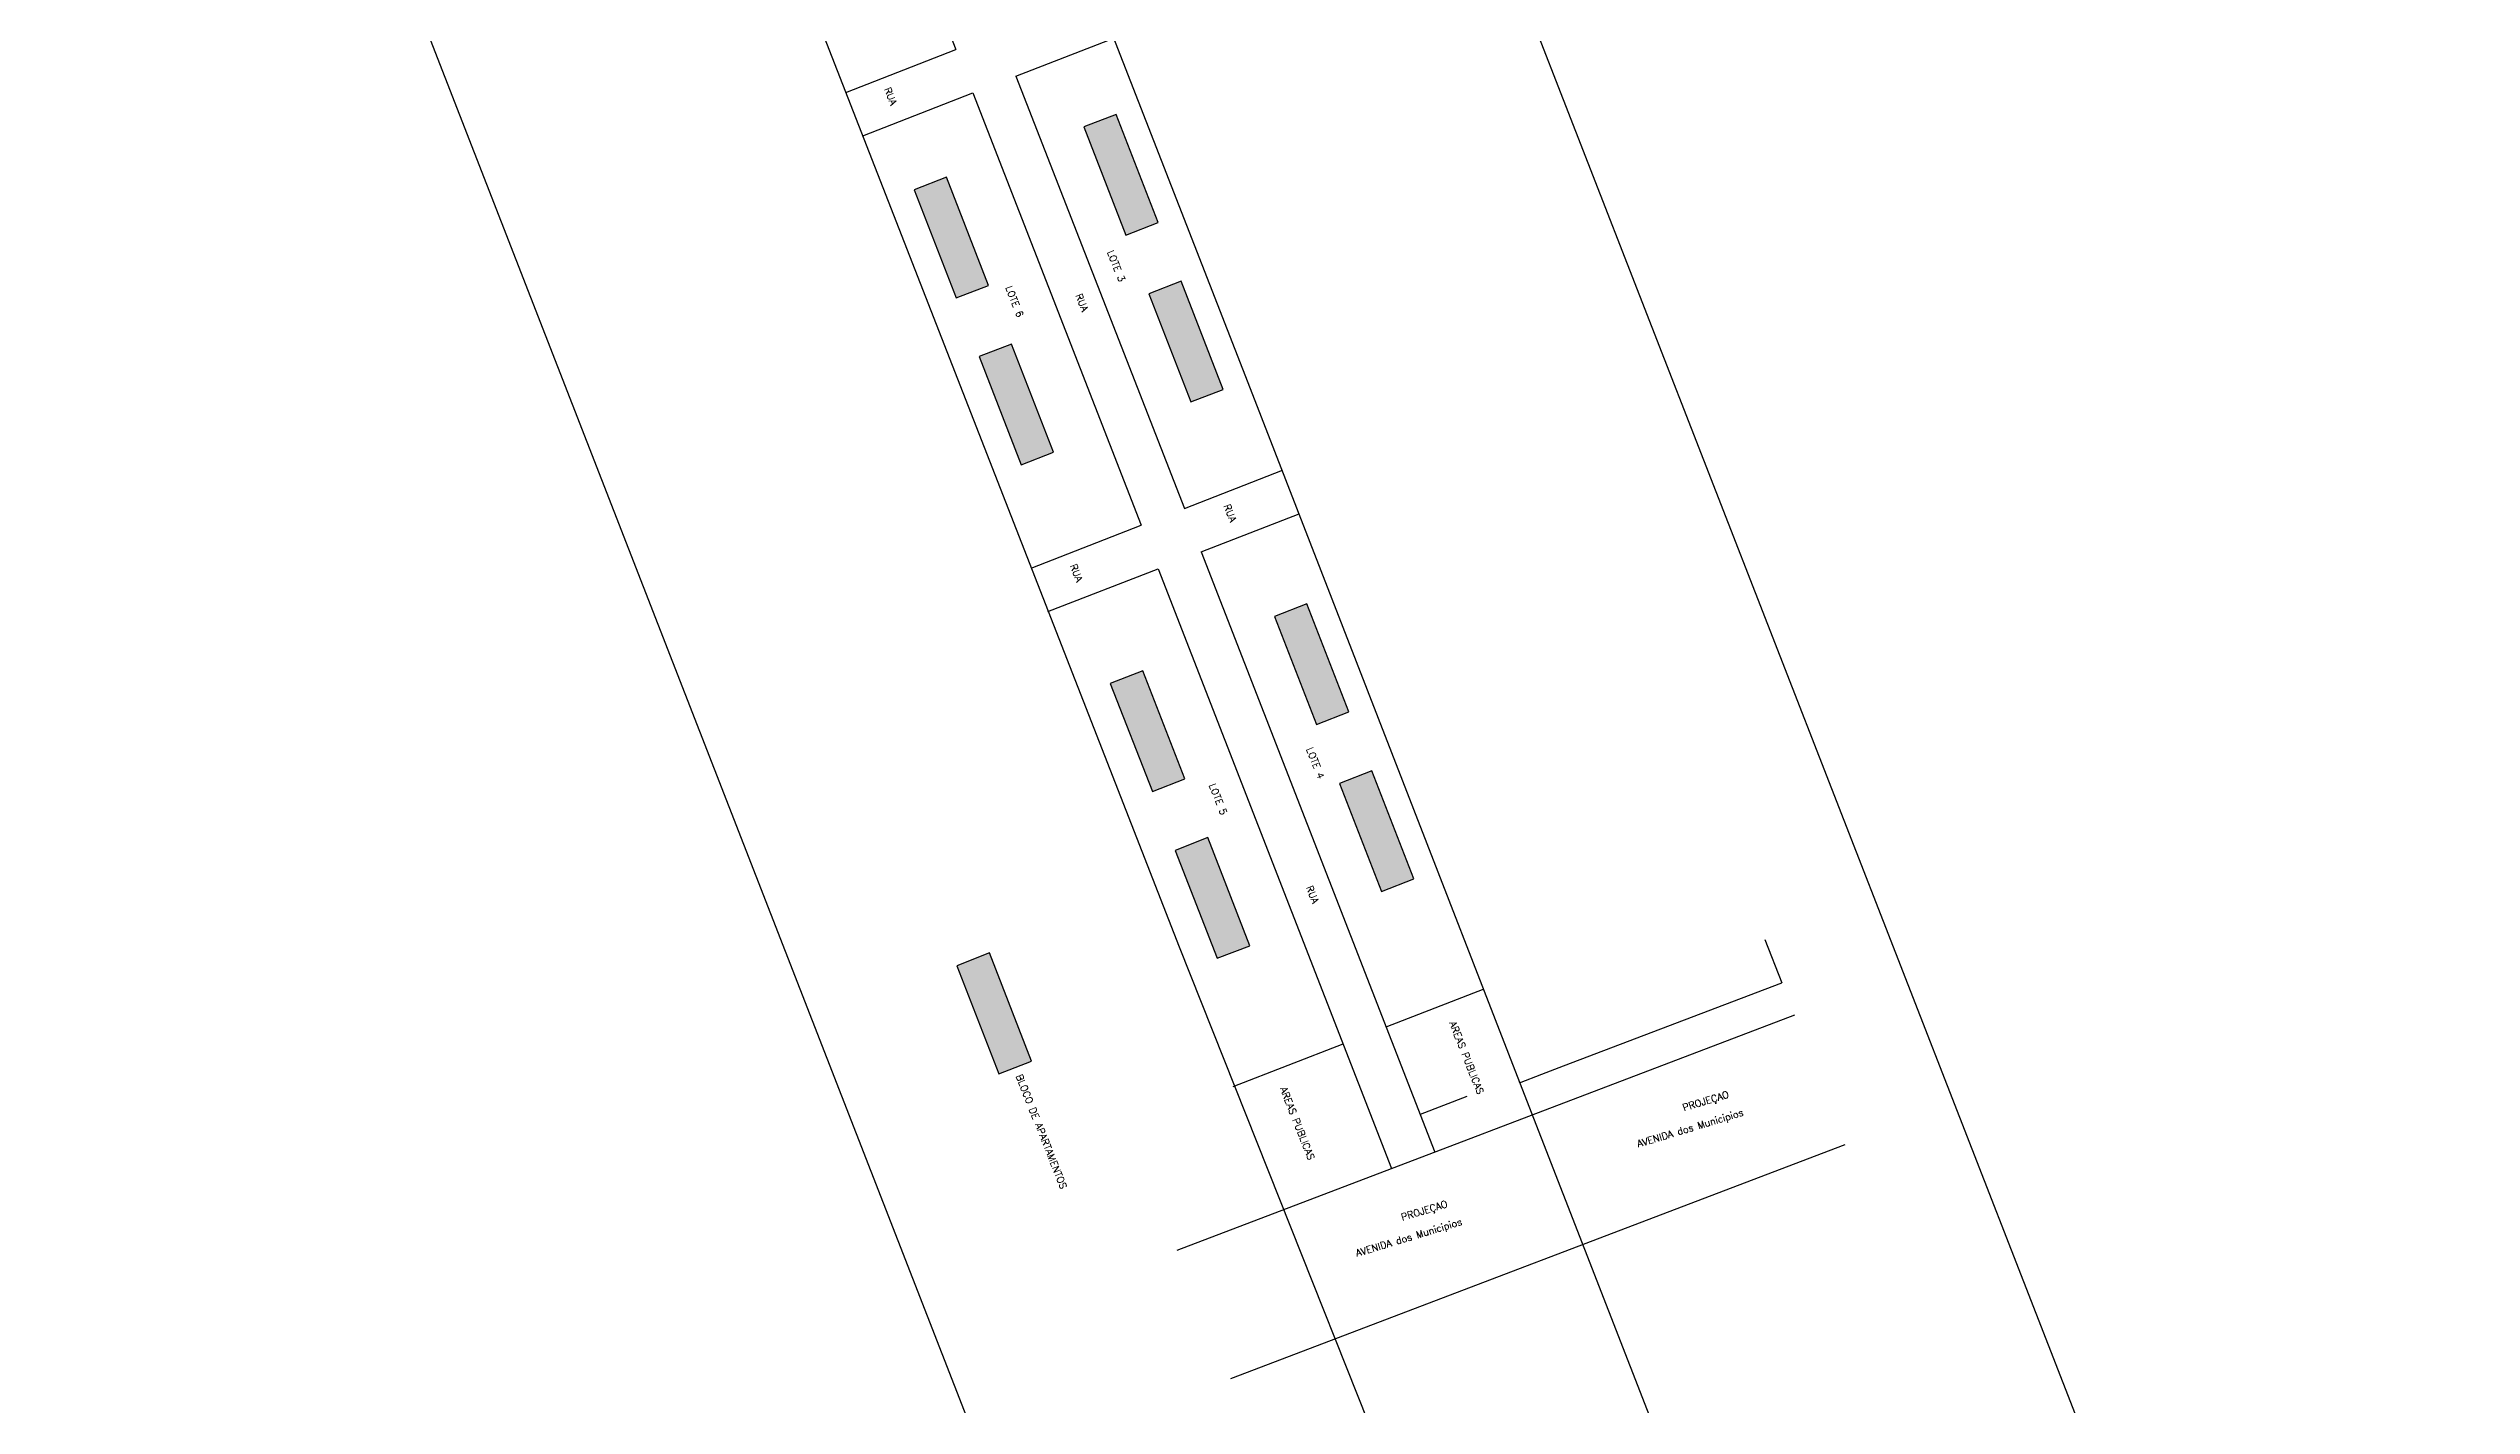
# Model space of a CAD drawing. Header units: feet. Extents: x 386989 to 388033, y 1709193 to 1710970.
# Drawn here: x 386989 to 388033, y 1709797 to 1710381 of the extents above; entities that cross this region are included whole.
import ezdxf

# ---------------------------------------------------------------- set-up
doc = ezdxf.new("R2010")
doc.units = ezdxf.units.FT
doc.header["$LTSCALE"] = 0.5
doc.header["$MEASUREMENT"] = 0
for name, color, linetype in [('BLOCOS AP', 130, 'CONTINUOUS'), ('EXISTENTE', 7, 'CONTINUOUS'), ('MURO', 32, 'CONTINUOUS'), ('ruas', 40, 'CONTINUOUS'), ('TEXTO', 7, 'CONTINUOUS')]:
    doc.layers.add(name, color=color, linetype=linetype)
doc.styles.add('STANDART', font='ROMANT.SHX')

msp = doc.modelspace()

# ---------------------------------------------------------------- hatches: boundary and pattern name
at = {"layer": 'BLOCOS AP', "linetype": 'Continuous'}
h = msp.add_hatch(color=256, dxfattribs=at)
h.dxf.hatch_style = 1
h.paths.add_polyline_path([(387310.5, 1710709.2), (387292.4, 1710755.8), (387278.4, 1710750.3), (387296.6, 1710703.8)])
h.paths.add_polyline_path([(387338.5, 1710637.3), (387320.4, 1710683.9), (387306.4, 1710678.4), (387324.6, 1710631.8)])
h.paths.add_polyline_path([(387393.2, 1710496.8), (387375.1, 1710543.4), (387361.1, 1710537.9), (387379.2, 1710491.4)])
h.paths.add_polyline_path([(387421.2, 1710424.9), (387403.1, 1710471.5), (387389.1, 1710466), (387407.2, 1710419.4)])
h.paths.add_polyline_path([(387467.3, 1710306.4), (387449.2, 1710353), (387435.2, 1710347.6), (387453.3, 1710301)])
h.paths.add_polyline_path([(387495.3, 1710234.5), (387477.2, 1710281.1), (387463.2, 1710275.7), (387481.3, 1710229.1)])
h.paths.add_polyline_path([(387549.4, 1710095.5), (387531.3, 1710142), (387517.3, 1710136.6), (387535.4, 1710090)])
h.paths.add_polyline_path([(387577.4, 1710023.5), (387559.3, 1710070.1), (387545.3, 1710064.7), (387563.4, 1710018.1)])
h.paths.add_polyline_path([(387506.7, 1709994.7), (387488.6, 1710041.3), (387474.6, 1710035.8), (387492.7, 1709989.3)])
h.paths.add_polyline_path([(387478.7, 1710066.6), (387460.6, 1710113.2), (387446.6, 1710107.8), (387464.8, 1710061.2)])
h.paths.add_polyline_path([(387422.2, 1710207.4), (387404.1, 1710254), (387390.1, 1710248.6), (387408.2, 1710202)])
h.paths.add_polyline_path([(387394.2, 1710279.3), (387376.1, 1710325.9), (387362.1, 1710320.5), (387380.3, 1710273.9)])
h.paths.add_polyline_path([(387350, 1710396.4), (387331.8, 1710443), (387317.9, 1710437.6), (387336, 1710391)])
h.paths.add_polyline_path([(387322, 1710468.4), (387303.8, 1710515), (387289.9, 1710509.5), (387308, 1710462.9)])
h = msp.add_hatch(color=256, dxfattribs=at)
h.dxf.hatch_style = 1
h.paths.add_polyline_path([(387412.7, 1709945), (387394.6, 1709991.6), (387380.6, 1709986.1), (387398.7, 1709939.5)])

# ---------------------------------------------------------------- linework, layer by layer
for points in [[(387404.3, 1710969.6), (388033, 1709354.3), (387617.9, 1709192.8), (386989.3, 1710808)], [(387435.2, 1710347.6), (387453.3, 1710301), (387467.3, 1710306.4), (387449.2, 1710353)], [(387362.1, 1710320.5), (387380.3, 1710273.9), (387394.2, 1710279.3), (387376.1, 1710325.9)], [(387463.2, 1710275.7), (387481.3, 1710229.1), (387495.3, 1710234.5), (387477.2, 1710281.1)], [(387390.1, 1710248.6), (387408.2, 1710202), (387422.2, 1710207.4), (387404.1, 1710254)], [(387517.3, 1710136.6), (387535.4, 1710090), (387549.4, 1710095.5), (387531.3, 1710142)], [(387446.6, 1710107.8), (387464.8, 1710061.2), (387478.7, 1710066.6), (387460.6, 1710113.2)], [(387545.3, 1710064.7), (387563.4, 1710018.1), (387577.4, 1710023.5), (387559.3, 1710070.1)], [(387474.6, 1710035.8), (387492.7, 1709989.3), (387506.7, 1709994.7), (387488.6, 1710041.3)], [(387380.6, 1709986.1), (387398.7, 1709939.5), (387412.7, 1709945), (387394.6, 1709991.6)]]:
    msp.add_lwpolyline(points, close=True, dxfattribs=at)
at = {"layer": 'EXISTENTE', "linetype": 'Continuous'}
msp.add_lwpolyline([(387290.8, 1710789.2, -0.06247), (387245, 1710755.9, -0.022684), (387204.5, 1710740.8), (387220.9, 1710700.1), (387203.7, 1710689.6), (387301.5, 1710442.8), (387476.3, 1709994.3), (387735, 1709343.2), (387831.4, 1709400.2), (387623, 1709935.8), (387507.1, 1710234.7), (387338.2, 1710668.3), (387292.3, 1710785.5)], format="xyb", close=True, dxfattribs=at)
at = {"layer": 'MURO', "linetype": 'Continuous'}
for points in [[(387728.6, 1709997.4), (387735.9, 1709978.8)], [(387622.8, 1709936.1), (387622.9, 1709935.8), (387622.9, 1709935.7), (387632.5, 1709939.4), (387641.9, 1709943), (387735.9, 1709978.8)]]:
    msp.add_lwpolyline(points, dxfattribs=at)
at = {"layer": 'ruas', "linetype": 'Continuous'}
for p, q in [((387307.6, 1710567.3), (387380.1, 1710380.9)), ((387406, 1710369.5), (387448.2, 1710385.9)), ((387332.8, 1710362.5), (387380.1, 1710380.9)), ((387340.1, 1710343.8), (387387.4, 1710362.3)), ((387387.4, 1710362.3), (387459.9, 1710175.9)), ((387406, 1710369.5), (387478.6, 1710183.1)), ((387478.6, 1710183.1), (387520.8, 1710199.6)), ((387412.6, 1710157.5), (387459.9, 1710175.9)), ((387485.8, 1710164.5), (387528, 1710180.9)), ((387485.8, 1710164.5), (387586.5, 1709905.8)), ((387419.8, 1710138.8), (387467.2, 1710157.2)), ((387467.2, 1710157.2), (387567.8, 1709898.7)), ((387565.5, 1709959.7), (387607.7, 1709976.1)), ((387499.6, 1709934), (387546.9, 1709952.4)), ((387580.2, 1709922.1), (387600.4, 1709929.9))]:
    msp.add_line(p, q, dxfattribs=at)
at = {"layer": 'ruas', "color": 2, "linetype": 'Continuous'}
for p, q in [((387741.3, 1709964.8), (387475.3, 1709863.4)), ((387763.1, 1709908.9), (387498.4, 1709808))]:
    msp.add_line(p, q, dxfattribs=at)

# ---------------------------------------------------------------- texts
at = {"layer": 'TEXTO', "linetype": 'Continuous', "style": 'STANDART'}
for s, rotation, p in [('RUA ', 291.581, (387349.2, 1710363.9)), ('LOTE 3', 291.581, (387445.2, 1710293.7)), ('LOTE 6', 291.581, (387401.4, 1710278.4)), ('RUA ', 291.581, (387431.6, 1710275)), ('RUA ', 291.581, (387495.4, 1710184.3)), ('RUA ', 291.581, (387429.2, 1710158.5)), ('LOTE 4', 291.581, (387531, 1710079.5)), ('LOTE 5', 291.581, (387489.1, 1710063.9)), ('RUA ', 291.581, (387530.9, 1710019.9)), ('AREAS PUBLICAS', 291.581, (387592.6, 1709961.5)), ('BLOCO DE APARTAMENTOS', 291.581, (387405.9, 1709938.6)), ('AREAS PUBLICAS', 291.581, (387519.7, 1709933.1)), ('AVENIDA dos Municipios', 16.8874, (387674.1, 1709907.8)), ('PROJEÇAO', 16.8874, (387693.7, 1709923.4)), ('PROJEÇAO', 16.8874, (387572.5, 1709876.2)), ('AVENIDA dos Municipios', 16.8874, (387552.9, 1709860.7))]:
    msp.add_text(s, height=3, rotation=rotation, dxfattribs=at).set_placement(p)

doc.saveas('drawing.dxf')
